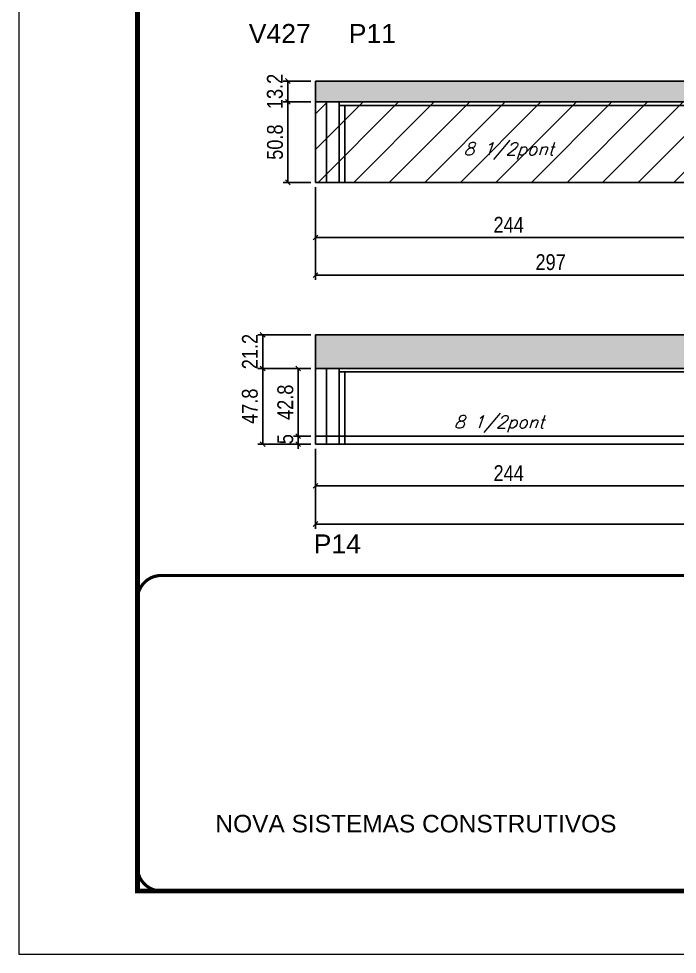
# Model space of a CAD drawing. Extents: x -21493 to -15213, y -12134 to 11887.
# Drawn here: x -19895 to -19479, y 7392 to 7982 of the extents above; entities that cross this region are included whole.
import ezdxf

# ---------------------------------------------------------------- set-up
doc = ezdxf.new("R2010")
doc.units = 0
doc.linetypes.add('CONTINUO', pattern=[0])
doc.linetypes.add('DASHED', pattern=[0.75, 0.5, -0.25])
for name, color, linetype in [('5', 5, 'Continuous'), ('COTA', 241, 'Continuous'), ('Painéis', 200, 'Continuous'), ('Reaproveitamento', 251, 'Continuous'), ('SARR_2.2x7', 40, 'Continuous'), ('SARR_3.5x7', 81, 'Continuous'), ('texto', 7, 'Continuous')]:
    doc.layers.add(name, color=color, linetype=linetype)
doc.layers.add('Folhas', color=255, linetype='Continuous', lineweight=9)
doc.layers.add('SARRAFO DE PRESSAO', color=251, linetype='DASHED', lineweight=9)
doc.styles.add('ARIAL', font='arial.ttf')
doc.styles.add('COTA TECNICA', font='techl___.ttf', dxfattribs={"height": 10})
doc.styles.add('Romans', font='romans.shx')
doc.styles.get("Standard").update_dxf_attribs({"font": 'arial.ttf'})
doc.dimstyles.new('PAINEL', dxfattribs={"dimtxt": 10, "dimasz": 3, "dimexe": 3, "dimexo": 3, "dimgap": 3, "dimtad": 1, "dimdec": 1, "dimzin": 12, "dimdsep": 46, "dimtxsty": 'COTA TECNICA', "dimblk1": 'OBLIQUE', "dimblk2": 'OBLIQUE', "dimsah": 1, "dimcen": 0.9, "dimclrd": 4, "dimclre": 4, "dimclrt": 240, "dimadec": 1, "dimazin": 3, "dimtfac": 1, "dimtdec": 1, "dimtmove": 0, "dimatfit": 3, "dimfxl": 1, "dimtolj": 1, "dimtzin": 12, "dimarcsym": 0})

# ---------------------------------------------------------------- blocks, each defined once
blk = doc.blocks.new('_Oblique')
at = {"color": 0, "linetype": 'ByBlock', "lineweight": -2}
blk.add_line((-0.5, -0.5), (0.5, 0.5), dxfattribs=at)
blk = doc.blocks.new('*D1303')
at = {"layer": 'COTA', "color": 4, "linetype": 'ByBlock', "lineweight": -2, "transparency": 16777216}
for p, q in [((-19707.55, 7876.04), (-19707.55, 7817.49)), ((-19410.55, 7876.04), (-19410.55, 7817.49)), ((-19707.55, 7820.49), (-19410.55, 7820.49))]:
    blk.add_line(p, q, dxfattribs=at)
at = {"layer": 'Defpoints', "color": 0, "linetype": 'ByBlock', "transparency": 16777216}
for p in [(-19707.55, 7879.04), (-19410.55, 7879.04), (-19410.55, 7820.49)]:
    blk.add_point(p, dxfattribs=at)
at = {"layer": 'COTA', "color": 4, "linetype": 'ByBlock', "lineweight": -2, "transparency": 16777216, "xscale": 3, "yscale": 3, "zscale": 3, "rotation": 180}
blk.add_blockref('_Oblique', (-19707.55, 7820.49), dxfattribs=at)
at = {"layer": 'COTA', "color": 4, "linetype": 'ByBlock', "lineweight": -2, "transparency": 16777216, "xscale": 3, "yscale": 3, "zscale": 3}
blk.add_blockref('_Oblique', (-19410.55, 7820.49), dxfattribs=at)
at = {"layer": 'COTA', "color": 240, "linetype": 'ByBlock', "transparency": 16777216, "insert": (-19559.05, 7828.59), "char_height": 10, "attachment_point": 5, "style": 'COTA TECNICA'}
blk.add_mtext('\\A1;297', dxfattribs=at)
blk = doc.blocks.new('*D1261')
at = {"layer": 'COTA', "color": 4, "linetype": 'ByBlock', "lineweight": -2, "transparency": 16777216}
for p, q in [((-19710.55, 7929.84), (-19727.91, 7929.84)), ((-19724.91, 7929.84), (-19724.91, 7879.04)), ((-19710.55, 7879.04), (-19727.91, 7879.04))]:
    blk.add_line(p, q, dxfattribs=at)
at = {"layer": 'Defpoints', "color": 0, "linetype": 'ByBlock', "transparency": 16777216}
for p in [(-19707.55, 7929.84), (-19724.91, 7879.04), (-19707.55, 7879.04)]:
    blk.add_point(p, dxfattribs=at)
at = {"layer": 'COTA', "color": 4, "linetype": 'ByBlock', "lineweight": -2, "transparency": 16777216, "xscale": 3, "yscale": 3, "zscale": 3}
for p, rotation in [((-19724.91, 7929.84), 90), ((-19724.91, 7879.04), 270)]:
    blk.add_blockref('_Oblique', p, dxfattribs=dict(at, rotation=rotation))
at = {"layer": 'COTA', "color": 240, "linetype": 'ByBlock', "transparency": 16777216, "insert": (-19733.04, 7904.44), "char_height": 10, "attachment_point": 5, "rotation": 90, "style": 'COTA TECNICA'}
blk.add_mtext('\\A1;50.8', dxfattribs=at)
blk = doc.blocks.new('*D1262')
at = {"layer": 'COTA', "color": 4, "linetype": 'ByBlock', "lineweight": -2, "transparency": 16777216}
for p, q in [((-19710.55, 7943.04), (-19727.91, 7943.04)), ((-19724.91, 7929.84), (-19724.91, 7943.04)), ((-19710.55, 7929.84), (-19727.91, 7929.84))]:
    blk.add_line(p, q, dxfattribs=at)
at = {"layer": 'Defpoints', "color": 0, "linetype": 'ByBlock', "transparency": 16777216}
for p in [(-19724.91, 7943.04), (-19707.55, 7943.04), (-19707.55, 7929.84)]:
    blk.add_point(p, dxfattribs=at)
at = {"layer": 'COTA', "color": 4, "linetype": 'ByBlock', "lineweight": -2, "transparency": 16777216, "xscale": 3, "yscale": 3, "zscale": 3}
for p, rotation in [((-19724.91, 7943.04), 90), ((-19724.91, 7929.84), 270)]:
    blk.add_blockref('_Oblique', p, dxfattribs=dict(at, rotation=rotation))
at = {"layer": 'COTA', "color": 240, "linetype": 'ByBlock', "transparency": 16777216, "insert": (-19733.13, 7936.44), "char_height": 10, "attachment_point": 5, "rotation": 90, "style": 'COTA TECNICA'}
blk.add_mtext('\\A1;13.2', dxfattribs=at)
blk = doc.blocks.new('*D1267')
at = {"layer": 'COTA', "color": 4, "lineweight": -2, "transparency": 16777216}
for p, q in [((-19707.55, 7856.04), (-19707.55, 7841.15)), ((-19463.55, 7856.04), (-19463.55, 7841.15)), ((-19707.55, 7844.15), (-19463.55, 7844.15))]:
    blk.add_line(p, q, dxfattribs=at)
at = {"layer": 'Defpoints', "color": 0, "transparency": 16777216}
for p in [(-19707.55, 7859.04), (-19463.55, 7859.04), (-19463.55, 7844.15)]:
    blk.add_point(p, dxfattribs=at)
at = {"layer": 'COTA', "color": 4, "lineweight": -2, "transparency": 16777216, "xscale": 3, "yscale": 3, "zscale": 3, "rotation": 180}
blk.add_blockref('_Oblique', (-19707.55, 7844.15), dxfattribs=at)
at = {"layer": 'COTA', "color": 4, "lineweight": -2, "transparency": 16777216, "xscale": 3, "yscale": 3, "zscale": 3}
blk.add_blockref('_Oblique', (-19463.55, 7844.15), dxfattribs=at)
at = {"layer": 'COTA', "color": 240, "transparency": 16777216, "insert": (-19585.55, 7852.22), "char_height": 10, "attachment_point": 5, "style": 'COTA TECNICA'}
blk.add_mtext('\\A1;244', dxfattribs=at)
blk = doc.blocks.new('*D1535')
at = {"layer": 'COTA', "color": 4, "lineweight": -2, "ltscale": 25, "transparency": 16777216}
for p, q in [((-19707.55, 7710.74), (-19707.55, 7684.33)), ((-19463.55, 7710.74), (-19463.55, 7684.33)), ((-19707.55, 7687.33), (-19463.55, 7687.33))]:
    blk.add_line(p, q, dxfattribs=at)
at = {"layer": 'Defpoints', "color": 0, "ltscale": 25, "transparency": 16777216}
for p in [(-19707.55, 7713.74), (-19463.55, 7713.74), (-19463.55, 7687.33)]:
    blk.add_point(p, dxfattribs=at)
at = {"layer": 'COTA', "color": 4, "lineweight": -2, "ltscale": 25, "transparency": 16777216, "xscale": 3, "yscale": 3, "zscale": 3, "rotation": 180}
blk.add_blockref('_Oblique', (-19707.55, 7687.33), dxfattribs=at)
at = {"layer": 'COTA', "color": 4, "lineweight": -2, "ltscale": 25, "transparency": 16777216, "xscale": 3, "yscale": 3, "zscale": 3}
blk.add_blockref('_Oblique', (-19463.55, 7687.33), dxfattribs=at)
at = {"layer": 'COTA', "color": 240, "ltscale": 25, "transparency": 16777216, "insert": (-19585.55, 7695.4), "char_height": 10, "attachment_point": 5, "style": 'COTA TECNICA'}
blk.add_mtext('\\A1;244', dxfattribs=at)
blk = doc.blocks.new('*D1538')
at = {"layer": 'COTA', "color": 4, "lineweight": -2, "ltscale": 25, "transparency": 16777216}
for p, q in [((-19707.55, 7710.74), (-19707.55, 7660.24)), ((-19149.07, 7710.74), (-19149.07, 7660.24)), ((-19149.07, 7663.24), (-19707.55, 7663.24))]:
    blk.add_line(p, q, dxfattribs=at)
at = {"layer": 'Defpoints', "color": 0, "ltscale": 25, "transparency": 16777216}
for p in [(-19707.55, 7713.74), (-19149.07, 7713.74), (-19707.55, 7663.24)]:
    blk.add_point(p, dxfattribs=at)
at = {"layer": 'COTA', "color": 4, "lineweight": -2, "ltscale": 25, "transparency": 16777216, "xscale": 3, "yscale": 3, "zscale": 3, "rotation": 180}
blk.add_blockref('_Oblique', (-19707.55, 7663.24), dxfattribs=at)
at = {"layer": 'COTA', "color": 4, "lineweight": -2, "ltscale": 25, "transparency": 16777216, "xscale": 3, "yscale": 3, "zscale": 3}
blk.add_blockref('_Oblique', (-19149.07, 7663.24), dxfattribs=at)
at = {"layer": 'COTA', "color": 240, "ltscale": 25, "transparency": 16777216, "insert": (-19428.31, 7671.38), "char_height": 10, "attachment_point": 5, "style": 'COTA TECNICA'}
blk.add_mtext('\\A1;558.5', dxfattribs=at)
blk = doc.blocks.new('*D1599')
at = {"layer": 'COTA', "color": 4, "lineweight": -2, "ltscale": 25, "transparency": 16777216}
for p, q in [((-19710.55, 7782.74), (-19743.87, 7782.74)), ((-19740.87, 7761.54), (-19740.87, 7782.74)), ((-19710.55, 7761.54), (-19743.87, 7761.54))]:
    blk.add_line(p, q, dxfattribs=at)
at = {"layer": 'Defpoints', "color": 0, "ltscale": 25, "transparency": 16777216}
for p in [(-19740.87, 7782.74), (-19707.55, 7782.74), (-19707.55, 7761.54)]:
    blk.add_point(p, dxfattribs=at)
at = {"layer": 'COTA', "color": 4, "lineweight": -2, "ltscale": 25, "transparency": 16777216, "xscale": 3, "yscale": 3, "zscale": 3}
for p, rotation in [((-19740.87, 7782.74), 90), ((-19740.87, 7761.54), 270)]:
    blk.add_blockref('_Oblique', p, dxfattribs=dict(at, rotation=rotation))
at = {"layer": 'COTA', "color": 240, "ltscale": 25, "transparency": 16777216, "insert": (-19748.93, 7772.14), "char_height": 10, "attachment_point": 5, "rotation": 90, "style": 'COTA TECNICA'}
blk.add_mtext('\\A1;21.2', dxfattribs=at)
blk = doc.blocks.new('*D1600')
at = {"layer": 'COTA', "color": 4, "lineweight": -2, "ltscale": 25, "transparency": 16777216}
for p, q in [((-19710.55, 7761.54), (-19721.45, 7761.54)), ((-19718.45, 7761.54), (-19718.45, 7718.74)), ((-19710.55, 7718.74), (-19721.45, 7718.74))]:
    blk.add_line(p, q, dxfattribs=at)
at = {"layer": 'Defpoints', "color": 0, "ltscale": 25, "transparency": 16777216}
for p in [(-19707.55, 7761.54), (-19718.45, 7718.74), (-19707.55, 7718.74)]:
    blk.add_point(p, dxfattribs=at)
at = {"layer": 'COTA', "color": 4, "lineweight": -2, "ltscale": 25, "transparency": 16777216, "xscale": 3, "yscale": 3, "zscale": 3}
for p, rotation in [((-19718.45, 7761.54), 90), ((-19718.45, 7718.74), 270)]:
    blk.add_blockref('_Oblique', p, dxfattribs=dict(at, rotation=rotation))
at = {"layer": 'COTA', "color": 240, "ltscale": 25, "transparency": 16777216, "insert": (-19726.54, 7740.14), "char_height": 10, "attachment_point": 5, "rotation": 90, "style": 'COTA TECNICA'}
blk.add_mtext('\\A1;42.8', dxfattribs=at)
blk = doc.blocks.new('*D1601')
at = {"layer": 'COTA', "color": 4, "lineweight": -2, "ltscale": 25, "transparency": 16777216}
for p, q in [((-19710.55, 7718.74), (-19721.45, 7718.74)), ((-19718.45, 7718.74), (-19718.45, 7721.74)), ((-19718.45, 7718.74), (-19718.45, 7713.74)), ((-19710.55, 7713.74), (-19721.45, 7713.74)), ((-19718.45, 7713.74), (-19718.45, 7710.74))]:
    blk.add_line(p, q, dxfattribs=at)
at = {"layer": 'Defpoints', "color": 0, "ltscale": 25, "transparency": 16777216}
for p in [(-19707.55, 7718.74), (-19718.45, 7713.74), (-19707.55, 7713.74)]:
    blk.add_point(p, dxfattribs=at)
at = {"layer": 'COTA', "color": 4, "lineweight": -2, "ltscale": 25, "transparency": 16777216, "xscale": 3, "yscale": 3, "zscale": 3}
for p, rotation in [((-19718.45, 7718.74), 270), ((-19718.45, 7713.74), 90)]:
    blk.add_blockref('_Oblique', p, dxfattribs=dict(at, rotation=rotation))
at = {"layer": 'COTA', "color": 240, "ltscale": 25, "transparency": 16777216, "insert": (-19726.56, 7716.85), "char_height": 10, "attachment_point": 5, "rotation": 90, "style": 'COTA TECNICA'}
blk.add_mtext('\\A1;5', dxfattribs=at)
blk = doc.blocks.new('*D1283')
at = {"layer": 'COTA', "color": 4, "lineweight": -2, "ltscale": 25, "transparency": 16777216}
for p, q in [((-19710.55, 7761.54), (-19743.87, 7761.54)), ((-19740.87, 7761.54), (-19740.87, 7713.74)), ((-19710.55, 7713.74), (-19743.87, 7713.74))]:
    blk.add_line(p, q, dxfattribs=at)
at = {"layer": 'Defpoints', "color": 0, "ltscale": 25, "transparency": 16777216}
for p in [(-19707.55, 7761.54), (-19740.87, 7713.74), (-19707.55, 7713.74)]:
    blk.add_point(p, dxfattribs=at)
at = {"layer": 'COTA', "color": 4, "lineweight": -2, "ltscale": 25, "transparency": 16777216, "xscale": 3, "yscale": 3, "zscale": 3}
for p, rotation in [((-19740.87, 7761.54), 90), ((-19740.87, 7713.74), 270)]:
    blk.add_blockref('_Oblique', p, dxfattribs=dict(at, rotation=rotation))
at = {"layer": 'COTA', "color": 240, "ltscale": 25, "transparency": 16777216, "insert": (-19748.96, 7737.64), "char_height": 10, "attachment_point": 5, "rotation": 90, "style": 'COTA TECNICA'}
blk.add_mtext('\\A1;47.8', dxfattribs=at)
blk = doc.blocks.new('9999999999')
at = {"color": 30, "linetype": 'CONTINUO', "const_width": 2}
blk.add_lwpolyline([(99583.98, 34230.21), (99583.98, 34414.45, 0.414214), (99568.98, 34429.45), (98228.98, 34429.45, 0.414214), (98213.98, 34414.45), (98213.98, 34245.21, 0.414214), (98228.98, 34230.21), (99583.98, 34230.21)], format="xyb", dxfattribs=at)
at = {"layer": 'Folhas'}
blk.add_lwpolyline([(98138.98, 34190.21), (99623.98, 34190.21), (99623.98, 35240.21), (98138.98, 35240.21)], close=True, dxfattribs=at)
at = {"layer": 'Folhas', "color": 30, "const_width": 3}
blk.add_lwpolyline([(98213.98, 34230.21), (99583.98, 34230.21), (99583.98, 35200.21), (98213.98, 35200.21)], close=True, dxfattribs=at)
at = {"color": 7, "linetype": 'Continuous', "ltscale": 5, "style": 'ARIAL'}
blk.add_text('NOVA SISTEMAS CONSTRUTIVOS', height=11.0592, dxfattribs=at).set_placement((98263.19, 34267.21))

msp = doc.modelspace()

# ---------------------------------------------------------------- hatches: boundary and pattern name
at = {"layer": 'COTA', "linetype": 'ByBlock'}
h = msp.add_hatch(dxfattribs=at)
h.set_pattern_fill('AR-CONC', color=256, scale=0.03)
h.set_pattern_definition([(50, (-160449.515, -25116.459), (5.46554007, -0.47817257), [0.5715, -6.2865]), (355, (-160449.515, -25116.459), (-1.05730264, 5.73170536), [0.4572, -5.02921753]), (100.4514447, (-160449.0595, -25116.499), (4.40823741, 5.25353256), [0.48570026, -5.34270734]), (46.1842, (-160449.515, -25114.935), (8.13237123, -1.26126984), [0.85725, -9.42975]), (96.6355576, (-160448.837, -25115.04), (7.122124, 7.42278374), [0.7285507, -8.01406824]), (351.184151, (-160449.515, -25114.935), (7.122124, 7.42278374), [0.685799, -7.54379196]), (21, (-160448.753, -25115.316), (4.54843174, -3.06795595), [0.5715, -6.2865]), (326, (-160448.753, -25115.316), (1.85406085, 5.52563898), [0.4572, -5.0292]), (71.451445, (-160448.374, -25115.572), (6.40249258, 2.45768307), [0.48570026, -5.34269813]), (37.5, (-160449.515, -25116.4592), (0.092658098, 2.536651166), [0, -4.96824, 0, -5.1054, 0, -5.04825]), (7.5, (-160449.515, -25116.4592), (2.004589875, 3.005417245), [0, -2.91084, 0, -4.85394, 0, -1.92405]), (327.5, (-160451.2142, -25116.4592), (4.067717855, -0.17186232), [0, -1.905, 0, -5.9436, 0, -7.8867]), (317.5, (-160451.9762, -25116.4592), (4.44387544, 0.76279473), [0, -2.4765, 0, -3.94716, 0, -5.6007])])
h.paths.add_polyline_path([(-19410.55, 7879.04), (-19383.55, 7879.04), (-19363.14, 7879.04), (-19363.14, 7943.04), (-19707.55, 7943.04), (-19707.55, 7929.84), (-19410.55, 7929.84)])
h = msp.add_hatch(dxfattribs=at)
h.set_pattern_fill('AR-CONC', color=256, scale=0.03)
h.set_pattern_definition([(50, (-161088.125, -23827.6454), (5.46554007, -0.47817257), [0.5715, -6.2865]), (355, (-161088.125, -23827.6454), (-1.05730264, 5.73170536), [0.4572, -5.02921753]), (100.4514447, (-161087.6696, -23827.685), (4.40823741, 5.25353256), [0.48570026, -5.34270734]), (46.1842, (-161088.125, -23826.1214), (8.13237123, -1.26126984), [0.85725, -9.42975]), (96.6355576, (-161087.447, -23826.2265), (7.122124, 7.42278374), [0.7285507, -8.01406824]), (351.184151, (-161088.125, -23826.121), (7.122124, 7.42278374), [0.685799, -7.54379196]), (21, (-161087.363, -23826.5024), (4.54843174, -3.06795595), [0.5715, -6.2865]), (326, (-161087.363, -23826.5024), (1.85406085, 5.52563898), [0.4572, -5.0292]), (71.451445, (-161086.984, -23826.758), (6.40249258, 2.45768307), [0.48570026, -5.34269813]), (37.5, (-161088.125, -23827.6454), (0.092658098, 2.536651166), [0, -4.96824, 0, -5.1054, 0, -5.04825]), (7.5, (-161088.125, -23827.6454), (2.004589875, 3.005417245), [0, -2.91084, 0, -4.85394, 0, -1.92405]), (327.5, (-161089.8243, -23827.6454), (4.067717855, -0.17186232), [0, -1.905, 0, -5.9436, 0, -7.8867]), (317.5, (-161090.5863, -23827.6454), (4.44387544, 0.76279473), [0, -2.4765, 0, -3.94716, 0, -5.6007])])
h.paths.add_polyline_path([(-19149.07, 7761.54), (-19149.07, 7782.74), (-19707.55, 7782.74), (-19707.55, 7761.54)])
at = {"layer": 'Reaproveitamento', "ltscale": 25}
h = msp.add_hatch(dxfattribs=at)
h.set_pattern_fill('ANSI31', color=256, scale=5)
h.set_pattern_definition([(45, (-160480.614, -18240.302), (-11.2253202, 11.2253202), [])])
h.paths.add_polyline_path([(-19463.55, 7929.84), (-19707.55, 7929.84), (-19707.55, 7879.04), (-19463.55, 7879.04)])
h.paths.add_polyline_path([(-19625.85, 7890.89), (-19551.76, 7890.89), (-19546.26, 7906.86), (-19620.35, 7906.86)], flags=24)

# ---------------------------------------------------------------- linework, layer by layer
at = {"layer": 'COTA', "linetype": 'ByBlock'}
for p, q in [((-19363.14, 7943.04), (-19707.55, 7943.04)), ((-19707.55, 7929.84), (-19707.55, 7943.04)), ((-19707.55, 7782.74), (-19149.07, 7782.74)), ((-19707.55, 7761.54), (-19707.55, 7782.74))]:
    msp.add_line(p, q, dxfattribs=at)
at = {"layer": 'Painéis', "linetype": 'ByBlock'}
for p, q in [((-19707.55, 7929.84), (-19707.55, 7879.04)), ((-19410.55, 7929.84), (-19707.55, 7929.84)), ((-19707.55, 7879.04), (-19463.55, 7879.04))]:
    msp.add_line(p, q, dxfattribs=at)
at = {"layer": 'Painéis'}
for p, q in [((-19707.55, 7761.54), (-19149.07, 7761.54)), ((-19707.55, 7718.74), (-19149.07, 7718.74)), ((-19707.55, 7713.74), (-19149.07, 7713.74))]:
    msp.add_line(p, q, dxfattribs=at)
at = {"layer": 'Painéis', "ltscale": 25}
msp.add_line((-19707.55, 7713.74), (-19707.55, 7761.54), dxfattribs=at)
at = {"layer": 'SARR_2.2x7', "linetype": 'Continuous'}
for p, q in [((-19700.55, 7929.84), (-19700.55, 7879.04)), ((-19463.55, 7927.64), (-19692.55, 7927.64)), ((-19700.55, 7713.74), (-19700.55, 7761.54)), ((-19692.55, 7759.34), (-19463.55, 7759.34))]:
    msp.add_line(p, q, dxfattribs=at)
at = {"layer": 'SARR_3.5x7'}
for p, q in [((-19692.55, 7929.84), (-19692.55, 7879.04)), ((-19689.05, 7927.64), (-19689.05, 7879.04)), ((-19692.55, 7713.74), (-19692.55, 7761.54)), ((-19689.05, 7713.74), (-19689.05, 7759.34))]:
    msp.add_line(p, q, dxfattribs=at)

# ---------------------------------------------------------------- block references
at = {"layer": 'SARRAFO DE PRESSAO', "color": 6, "linetype": 'ByBlock'}
msp.add_blockref('9999999999', (-118033.89, -26798.7), dxfattribs=at)

# ---------------------------------------------------------------- texts
at = {"layer": '5', "linetype": 'Continuous'}
for s, p in [('V427', (-19749.66, 7967.04)), ('P11', (-19686.51, 7967.04)), ('P14', (-19708.64, 7644.67))]:
    msp.add_text(s, height=12, rotation=0.00004, dxfattribs=at).set_placement(p)
at = {"layer": 'texto', "color": 2, "char_height": 8, "attachment_point": 5, "style": 'Romans'}
for insert in [(-19585.56, 7898.87), (-19591.65, 7726.39)]:
    msp.add_mtext('{\\Q19;\\C256;8 1/2pont}', dxfattribs=dict(at, insert=insert))

# ---------------------------------------------------------------- dimensions: what is measured, and where the dimension line sits
at = {"layer": 'COTA', "linetype": 'ByBlock'}
dim = msp.add_linear_dim(base=(-19724.91, 7943.04), p1=(-19707.55, 7929.84), p2=(-19707.55, 7943.04), angle=90, dimstyle='PAINEL', dxfattribs=at)
dim.commit()
dim.dimension.update_dxf_attribs({"geometry": '*D1262', "text_midpoint": (-19724.91, 7936.44), "dimtype": 160})
dim = msp.add_linear_dim(base=(-19724.91, 7879.04), p1=(-19707.55, 7929.84), p2=(-19707.55, 7879.04), angle=90, dimstyle='PAINEL', dxfattribs=at)
dim.commit()
dim.dimension.update_dxf_attribs({"geometry": '*D1261', "text_midpoint": (-19733.04, 7904.44)})
dim = msp.add_linear_dim(base=(-19410.55, 7820.49), p1=(-19707.55, 7879.04), p2=(-19410.55, 7879.04), dimstyle='PAINEL', dxfattribs=at)
dim.commit()
dim.dimension.update_dxf_attribs({"geometry": '*D1303', "text_midpoint": (-19559.05, 7828.59)})
at = {"layer": 'COTA'}
dim = msp.add_linear_dim(base=(-19463.55, 7844.15), p1=(-19707.55, 7859.04), p2=(-19463.55, 7859.04), dimstyle='PAINEL', dxfattribs=at)
dim.commit()
dim.dimension.update_dxf_attribs({"geometry": '*D1267', "text_midpoint": (-19585.55, 7852.22)})
at = {"layer": 'COTA', "ltscale": 25}
dim = msp.add_linear_dim(base=(-19740.87, 7782.74), p1=(-19707.55, 7761.54), p2=(-19707.55, 7782.74), angle=90, dimstyle='PAINEL', dxfattribs=at)
dim.commit()
dim.dimension.update_dxf_attribs({"geometry": '*D1599', "text_midpoint": (-19740.87, 7772.14), "dimtype": 160})
dim = msp.add_linear_dim(base=(-19740.87, 7713.74), p1=(-19707.55, 7761.54), p2=(-19707.55, 7713.74), angle=90, dimstyle='PAINEL', dxfattribs=at)
dim.commit()
dim.dimension.update_dxf_attribs({"geometry": '*D1283', "text_midpoint": (-19748.96, 7737.64)})
dim = msp.add_linear_dim(base=(-19718.45, 7718.74), p1=(-19707.55, 7761.54), p2=(-19707.55, 7718.74), angle=90, dimstyle='PAINEL', override={"dimtmove": 1}, dxfattribs=at)
dim.commit()
dim.dimension.update_dxf_attribs({"geometry": '*D1600', "text_midpoint": (-19726.54, 7740.14)})
dim = msp.add_linear_dim(base=(-19718.45, 7713.74), p1=(-19707.55, 7718.74), p2=(-19707.55, 7713.74), angle=90, dimstyle='PAINEL', override={"dimtmove": 1}, dxfattribs=at)
dim.commit()
dim.dimension.update_dxf_attribs({"geometry": '*D1601', "text_midpoint": (-19718.45, 7716.85), "dimtype": 160})
dim = msp.add_linear_dim(base=(-19463.55, 7687.33), p1=(-19707.55, 7713.74), p2=(-19463.55, 7713.74), dimstyle='PAINEL', dxfattribs=at)
dim.commit()
dim.dimension.update_dxf_attribs({"geometry": '*D1535', "text_midpoint": (-19585.55, 7687.33), "dimtype": 160})
dim = msp.add_linear_dim(base=(-19707.55, 7663.24), p1=(-19149.07, 7713.74), p2=(-19707.55, 7713.74), dimstyle='PAINEL', dxfattribs=at)
dim.commit()
dim.dimension.update_dxf_attribs({"geometry": '*D1538', "text_midpoint": (-19428.31, 7671.38)})

doc.saveas('drawing.dxf')
